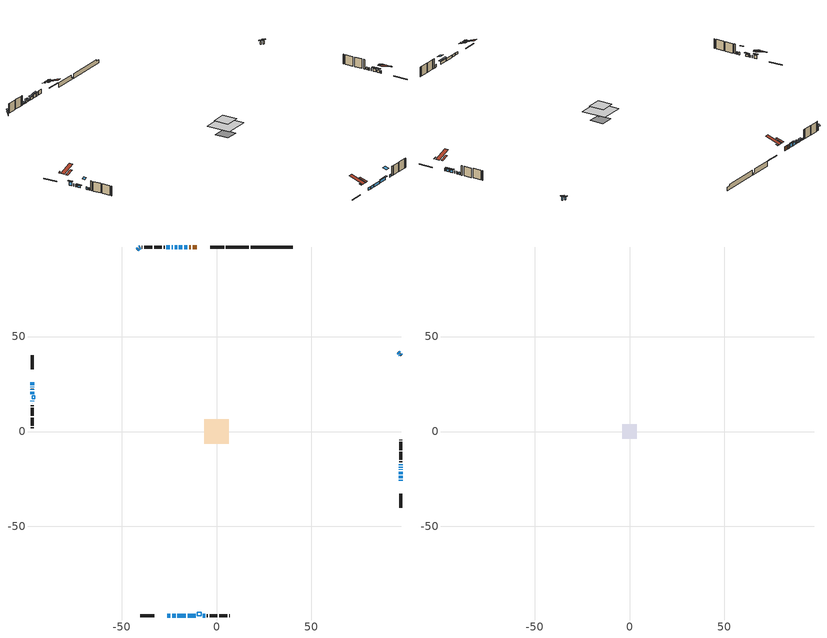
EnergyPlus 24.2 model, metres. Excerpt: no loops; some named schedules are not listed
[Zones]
conditioned space
 floor outside (Floor1 construction): -0.99,-0.99 -0.99,0.99 0.99,0.99 0.99,-0.99 z0.76
 floor outside (Floor2 construction): -1.12,-1.12 -1.12,1.12 1.12,1.12 1.12,-1.12 z0.76
 floor adiabatic (AdiabaticFloorConstruction): -6.33,-6.33 -6.33,6.33 6.33,6.33 6.33,-6.33 z3.2
 floor foundation (Slab1 construction): -3.51,-3.51 -3.51,3.51 3.51,3.51 3.51,-3.51 z-1.68
 floor foundation (Slab1 construction 1): -2.59,-2.59 -2.59,2.59 2.59,2.59 2.59,-2.59 z-1.68
 wall outside (RimJoist1 construction): 3.96,97.21 -3.39,97.21 / -40.26,-97.21 -32.91,-97.21 / -97.21,40.26 -97.21,32.91 / 97.21,-40.26 97.21,-32.91 z0.76:1.06
 wall outside (AdiabaticWallConstruction 1): -10.47,97.21 -12.64,97.21 / -13.56,97.21 -14.39,97.21 z0.76:2.79
 wall outside (AdiabaticWallConstruction): -25.84,-97.21 -24.37,-97.21 / 97.21,-25.84 97.21,-25.52 / -23.44,-97.21 -21.49,-97.21 / -20.56,-97.21 -16.2,-97.21 / -97.21,23.54 -97.21,23.32 / -97.21,22.39 -97.21,21.99 / -7.14,-97.21 -6.03,-97.21 / -97.21,16.26 -97.21,15.89 / -97.21,14.97 -97.21,14.79 / 97.21,-20.17 97.21,-19.95 / 97.21,-19.03 97.21,-18.63 / 97.21,-17.7 97.21,-17.21 z0.76:1.98; -15.32,97.21 -17.07,97.21 / 97.21,40.26 96.83,40.64 / -40.26,97.21 -40.64,96.83 / -97.21,25.84 -97.21,24.46 z0.76:2.51; 97.21,-24.59 97.21,-23.42 / -18,97.21 -19.78,97.21 / 96.17,41.3 95.79,41.68 / -41.3,96.17 -41.68,95.79 z0.76:2.06; -20.71,97.21 -22,97.21 z0.76:1.14; -15.27,-97.21 -11.01,-97.21 z0.76:2.08; -97.21,21.06 -97.21,19.64 z0.76:1.75; -22.93,97.21 -23.7,97.21 z0.76:1.83; -24.62,97.21 -26.38,97.21 z0.76:1.04; 97.21,-22.5 97.21,-21.1 z0.76:2.16
 wall outside (Wall1 construction): -27.3,97.21 -27.81,97.21 / -5.1,-97.21 -4.59,-97.21 / -97.21,13.86 -97.21,13.36 / 97.21,-16.28 97.21,-15.78 z0.76:5.64
 wall outside (Wall2 construction): -28.74,97.21 -32.9,97.21 / -3.66,-97.21 0.5,-97.21 / -97.21,12.43 -97.21,8.26 / 97.21,-14.85 97.21,-10.69 z0.76:5.64
 wall outside (Wall3 construction): -33.83,97.21 -38.12,97.21 / 1.43,-97.21 5.72,-97.21 / -97.21,7.34 -97.21,3.05 / 97.21,-9.76 97.21,-5.47 z0.76:5.64
 wall outside (Wall4 construction): -39.05,97.21 -39.33,97.21 / 6.64,-97.21 6.93,-97.21 / -97.21,2.12 -97.21,1.83 / 97.21,-4.54 97.21,-4.25 z0.76:5.64
 wall foundation (FoundationWall1 construction): 18.01,97.21,-1.68 18.01,97.21,0.76 38.04,97.21,0.76 38.04,97.21,0.01 40.26,97.21,0.01 40.26,97.21,-1.68
 wall foundation (FoundationWall3 construction): 4.89,97.21,-1.68 4.89,97.21,0.76 15.86,97.21,0.76 15.86,97.21,-0.89 17.08,97.21,-0.89 17.08,97.21,-1.68
 window (WindowConstruction 20): -25.84,-97.21 -24.37,-97.21 z0.76:1.98
 window (WindowConstruction 4): 97.21,-25.84 97.21,-25.52 z0.76:1.98
 window (WindowConstruction 5): -15.32,97.21 -17.07,97.21 z0.76:2.51
 window (WindowConstruction 6): 97.21,40.26 96.83,40.64 z0.76:2.51
 window (WindowConstruction 7): -40.26,97.21 -40.64,96.83 z0.76:2.51
 window (WindowConstruction 8): -23.44,-97.21 -21.49,-97.21 z0.76:1.98
 window (WindowConstruction 9): -20.56,-97.21 -16.2,-97.21 z0.76:1.98
 window (WindowConstruction 10): -97.21,25.84 -97.21,24.46 z0.76:2.51
 window (WindowConstruction 11): -97.21,23.53 -97.21,23.32 z0.76:1.98
 window (WindowConstruction 12): -97.21,22.39 -97.21,21.99 z0.76:1.98
 window (WindowConstruction 13): 97.21,-24.59 97.21,-23.42 z0.76:2.06
 window (WindowConstruction 14): -18,97.21 -19.78,97.21 z0.76:2.06
 window (WindowConstruction 15): -20.71,97.21 -22,97.21 z0.76:1.14
 window (WindowConstruction 16): 96.17,41.3 95.79,41.68 z0.76:2.06
 window (WindowConstruction 17): -41.3,96.17 -41.68,95.79 z0.76:2.06
 window (WindowConstruction 18): -15.27,-97.21 -11.01,-97.21 z0.76:2.08
 window (WindowConstruction 19): -97.21,21.06 -97.21,19.64 z0.76:1.75
 window (WindowConstruction 21): -22.93,97.21 -23.69,97.21 z0.76:1.83
 window (WindowConstruction 23): -7.14,-97.21 -6.03,-97.21 z0.76:1.98
 window (WindowConstruction 24): -97.21,16.26 -97.21,15.89 z0.76:1.98
 window (WindowConstruction 25): -97.21,14.96 -97.21,14.79 z0.76:1.98
 window (WindowConstruction 22): -24.62,97.21 -26.38,97.21 z0.76:1.04
 window (WindowConstruction): 97.21,-22.5 97.21,-21.1 z0.76:2.16
 window (WindowConstruction 1): 97.21,-20.17 97.21,-19.96 z0.76:1.98
 window (WindowConstruction 2): 97.21,-19.03 97.21,-18.63 z0.76:1.98
 window (WindowConstruction 3): 97.21,-17.7 97.21,-17.21 z0.76:1.98
 door (Door): -10.47,97.21 -12.64,97.21 z0.76:2.79
 door (Door 1): -13.57,97.21 -14.39,97.21 z0.76:2.79
 ceiling adiabatic (AdiabaticFloorConstruction): 6.33,-6.33 6.33,6.33 -6.33,6.33 -6.33,-6.33 z3.2
 roof outside (Roof1 construction): -4.63,97.21,5.64 -4.63,96.03,6.03 -4.32,96.03,6.03 -4.32,97.21,5.64; -31.67,-97.21,5.64 -31.67,-96.03,6.03 -31.98,-96.03,6.03 -31.98,-97.21,5.64; -97.21,31.67,5.64 -96.03,31.67,6.03 -96.03,31.98,6.03 -97.21,31.98,5.64; 97.21,-31.67,5.64 96.03,-31.67,6.03 96.03,-31.98,6.03 97.21,-31.98,5.64
 roof outside (Roof3 construction): -9.54,97.21,5.64 -9.54,93.28,6.94 -8.5,93.28,6.94 -8.5,97.21,5.64; -26.76,-97.21,5.64 -26.76,-93.28,6.94 -27.8,-93.28,6.94 -27.8,-97.21,5.64; -97.21,26.76,5.64 -93.28,26.76,6.94 -93.28,27.8,6.94 -97.21,27.8,5.64; 97.21,-26.76,5.64 93.28,-26.76,6.94 93.28,-27.8,6.94 97.21,-27.8,5.64
 roof outside (AdiabaticRoofConstruction): -8.07,-97.21,5.64 -8.07,-95.3,6.27 -10.08,-95.3,6.27 -10.08,-97.21,5.64; -97.21,17.19,5.64 -95.76,17.19,6.12 -95.76,18.71,6.12 -97.21,18.71,5.64
 skylight (SkylightConstruction): -8.07,-97.21,5.64 -8.07,-95.3,6.27 -10.08,-95.3,6.27 -10.08,-97.21,5.64
 skylight (SkylightConstruction 1): -97.21,17.19,5.64 -95.76,17.19,6.12 -95.76,18.71,6.12 -97.21,18.71,5.64
attic - vented
 floor to conditioned space (Floor3 construction Reversed): -3.92,-3.92 -3.92,3.92 3.92,3.92 3.92,-3.92 z5.64
 roof outside (Roof2 construction): -7.57,97.21,5.64 -7.57,89.56,8.19 -5.56,89.56,8.19 -5.56,97.21,5.64; -28.73,-97.21,5.64 -28.73,-89.56,8.19 -30.74,-89.56,8.19 -30.74,-97.21,5.64; -97.21,28.73,5.64 -89.56,28.73,8.19 -89.56,30.74,8.19 -97.21,30.74,5.64; 97.21,-28.73,5.64 89.56,-28.73,8.19 89.56,-30.74,8.19 97.21,-30.74,5.64
shading: -17.68,97.21 -14.71,97.21 -14.71,97.81 -17.68,97.81 z3.12; 96.4,41.07 97.64,39.83 98.07,40.26 96.83,41.5 z3.12; -41.07,96.4 -39.83,97.64 -40.26,98.07 -41.5,96.83 z3.12; -97.21,23.85 -97.21,26.45 -97.81,26.45 -97.81,23.85 z3.12; 97.21,-22.82 97.21,-25.2 97.81,-25.2 97.81,-22.82 z2.66; -20.39,97.21 -17.39,97.21 -17.39,97.81 -20.39,97.81 z2.66; -22.61,97.21 -20.1,97.21 -20.1,97.81 -22.61,97.81 z1.75; 95.36,42.11 96.6,40.87 97.03,41.3 95.79,42.54 z2.66; -42.11,95.36 -40.87,96.6 -41.3,97.03 -42.54,95.79 z2.66; -10.4,-97.21 -15.88,-97.21 -15.88,-97.81 -10.4,-97.81 z2.69; -97.21,19.03 -97.21,21.67 -97.81,21.67 -97.81,19.03 z2.36; -24.3,97.21 -22.32,97.21 -22.32,97.81 -24.3,97.81 z2.44; -26.99,97.21 -24.01,97.21 -24.01,97.81 -26.99,97.81 z1.65; 97.21,-20.49 97.21,-23.11 97.81,-23.11 97.81,-20.49 z2.77
[Building]
Building 1: Terrain=Suburbs
[Site:Location]
Vancouver Intl AP_BC: Latitude {deg}=49.19; Longitude {deg}=-123.18; Time Zone {hr}=-8; Elevation {m}=4; Keep Site Location Information=Yes
[Site:GroundTemperature:Shallow]
8.06451, 6.96315, 6.87495, 7.3976, 9.49575, 11.5841, 13.3946, 14.5416, 14.639, 13.7062, 11.9418, 9.91751
[Site:WaterMainsTemperature]
Calculation Method=Schedule; Temperature Schedule=mains temperature schedule
[Material] Roughness=Rough; Thermal Absorptance=0.9
Name | Thickness {m} | Conductivity {W/m-K} | Density {kg/m3} | Specific Heat {J/kg-K} | Solar Absorptance | Visible Absorptance
asphalt or fiberglass shingles | 0.00635 | 0.162714 | 1121.4 | 1465.45 | 0.4 | 0.4
asphalt or fiberglass shingles 1 | 0.00635 | 0.162714 | 1121.4 | 1465.45 | 0.7 | 0.7
ceiling loosefill ins | 0.254 | 0.0480833 | 16.02 | 1046.75 | 0.7 | 0.7
ceiling stud and cavity | 0.1397 | 0.162243 | 65.682 | 1177.47 | 0.7 | 0.7
concrete 4.0 in. | 0.1016 | 1.803125 | 2242.8 | 837.4 | 0.7 | 0.7
concrete 8.0 in. | 0.2032 | 1.803125 | 2242.8 | 837.4 | 0.7 | 0.7
door material | 0.04445 | 0.20624 | 512.64 | 1214.23 | 0.7 | 0.7
door material 1 | 0.04445 | 0.053851 | 512.64 | 1214.23 | 0.7 | 0.7
exterior vertical ins | 0.0460229 | 0.029427 | 32.04 | 1214.23 | 0.7 | 0.7
floor covering | 0.0127 | 0.0433444 | 54.468 | 1339.84 | 0.6 | 0.6
floor rigid ins; roof rigid ins | 0.051816 | 0.029427 | 32.04 | 1214.23 | 0.7 | 0.7
floor rigid ins 1; roof rigid ins 1; wall rigid ins | 0.512978 | 0.029427 | 32.04 | 1214.23 | 0.7 | 0.7
floor stud and cavity | 0.1397 | 0.511206 | 92.3553 | 1139.71 | 0.7 | 0.7
floor stud and cavity 1 | 0.1397 | 0.0967298 | 92.3553 | 1139.71 | 0.7 | 0.7
floor stud and cavity 2 | 0.1397 | 1.75129 | 37.0049 | 1207.88 | 0.7 | 0.7
furniture material conditioned space 1 | 0.1524 | 0.115458 | 640.8 | 1214.23 | 0.6 | 0.6
gypsum board | 0.0127 | 0.160291 | 801 | 837.4 | 0.6 | 0.6
gypsum board 1 | 0.00254 | 0.160291 | 801 | 837.4 | 0.6 | 0.6
gypsum board 2 | 0.0127 | 0.160291 | 801 | 837.4 | 0.7 | 0.7
osb sheathing 0.5 in. | 0.0127 | 0.115458 | 512.64 | 1214.23 | 0.7 | 0.7
osb sheathing 0.75 in. | 0.01905 | 0.115458 | 512.64 | 1214.23 | 0.7 | 0.7
osb sheathing 2.0 in. | 0.0508 | 0.115458 | 512.64 | 1214.23 | 0.7 | 0.7
rim joist stud and cavity | 0.0508 | 0.0310022 | 125.044 | 1163.47 | 0.6 | 0.6
roof stud and cavity | 0.2032 | 0.19337 | 78.34581 | 1123.46 | 0.7 | 0.7
roof stud and cavity 1 | 0.2032 | 0.174641 | 78.34581 | 1123.46 | 0.7 | 0.7
roof stud and cavity 2 | 0.18415 | 1.78685 | 37.0049 | 1207.88 | 0.6 | 0.6
wall stud and cavity | 0.1397 | 0.0740096 | 139.0536 | 1170.24 | 0.7 | 0.7
wall stud and cavity 1 | 0.1397 | 0.105084 | 139.0536 | 1170.24 | 0.7 | 0.7
wall stud and cavity 2 | 0.1397 | 0.105926 | 139.0536 | 1170.24 | 0.7 | 0.7
wall stud and cavity 3 | 0.0889 | 0.49837 | 6.31874 | 1174.65 | 0.7 | 0.7
wall stud and cavity 4 | 0.0889 | 0.380278 | 52.3479 | 1209.89 | 0.7 | 0.7
wall stud and cavity 5 | 0.0889 | 0.391764 | 83.0341 | 1211.67 | 0.7 | 0.7
wood siding | 0.0254 | 0.102417 | 544.68 | 1172.36 | 0.4 | 0.4
wood siding 1 | 0.00254 | 0.102417 | 544.68 | 1172.36 | 0.4 | 0.4
wood siding 2; wood siding 3; wood siding 4 | 0.0254 | 0.102417 | 544.68 | 1172.36 | 0.7 | 0.7
[WindowMaterial:SimpleGlazingSystem]
Name | U-Factor {W/m2-K} | Solar Heat Gain Coefficient
SkylightMaterial | 2.88639 | 0.7174
SkylightMaterial 1 | 3.18545 | 0.6937
WindowMaterial | 2.841839 | 0.68
WindowMaterial 1 | 3.125739 | 0.47
WindowMaterial 10 | 2.904297 | 0.47
WindowMaterial 11 | 2.87647 | 0.57
WindowMaterial 12 | 2.84014 | 0.68
WindowMaterial 13 | 2.875907 | 0.57
WindowMaterial 14 | 2.86285 | 0.61
WindowMaterial 15 | 2.86058 | 0.62
WindowMaterial 16 | 2.85717 | 0.62
WindowMaterial 17 | 3.13539 | 0.62
WindowMaterial 18 | 5.078971 | 0.63
WindowMaterial 19 | 4.82119 | 0.59
WindowMaterial 2 | 3.13482 | 0.48
WindowMaterial 20 | 2.850356 | 0.65
WindowMaterial 21 | 3.05079 | 0.43
WindowMaterial 22 | 3.07009 | 0.28
WindowMaterial 3 | 3.04 | 0.47
WindowMaterial 4 | 3.01445 | 0.47
WindowMaterial 5 | 2.836161 | 0.69
WindowMaterial 6 | 2.861712 | 0.62
WindowMaterial 7 | 2.94631 | 0.61
WindowMaterial 8 | 2.8725 | 0.71
WindowMaterial 9 | 2.86682 | 0.56
[Construction]
AdiabaticFloorConstruction: floor stud and cavity 2, floor rigid ins 1, osb sheathing 0.75 in., floor covering
AdiabaticRoofConstruction: asphalt or fiberglass shingles 1, roof rigid ins 1, osb sheathing 0.75 in., roof stud and cavity 2
AdiabaticWallConstruction: wood siding 3, wall rigid ins, wall stud and cavity 4, gypsum board
AdiabaticWallConstruction 1: wood siding 4, wall rigid ins, wall stud and cavity 4, gypsum board
Door: door material
Door 1: door material 1
Floor1 construction: floor stud and cavity, floor rigid ins, osb sheathing 0.75 in., floor covering
Floor2 construction: floor stud and cavity 1, floor rigid ins, osb sheathing 0.75 in., floor covering
Floor3 construction Reversed: gypsum board, ceiling stud and cavity, ceiling loosefill ins
FoundationWall1 construction: concrete 8.0 in.
FoundationWall3 construction: concrete 8.0 in., gypsum board 2
furniture construction conditioned space 1: furniture material conditioned space 1
PartitionWallConstruction: gypsum board, wall stud and cavity 5, gypsum board
RimJoist1 construction: wood siding 2, osb sheathing 2.0 in., rim joist stud and cavity
Roof1 construction: asphalt or fiberglass shingles, roof rigid ins, osb sheathing 0.75 in., roof stud and cavity, gypsum board
Roof2 construction: asphalt or fiberglass shingles
Roof3 construction: asphalt or fiberglass shingles, roof rigid ins, osb sheathing 0.75 in., roof stud and cavity 1, gypsum board
SkylightConstruction: SkylightMaterial
SkylightConstruction 1: SkylightMaterial 1
Slab1 construction; Slab1 construction 1: concrete 4.0 in.
Wall1 construction: wood siding, osb sheathing 0.5 in., wall stud and cavity, gypsum board
Wall2 construction: wood siding, osb sheathing 0.5 in., wall stud and cavity 1, gypsum board
Wall3 construction: wood siding, osb sheathing 0.5 in., wall stud and cavity 2, gypsum board
Wall4 construction: wood siding 1, wall stud and cavity 3, gypsum board 1
WindowConstruction: WindowMaterial
WindowConstruction 1: WindowMaterial 1
WindowConstruction 10: WindowMaterial 9
WindowConstruction 11: WindowMaterial 10
WindowConstruction 12; WindowConstruction 2: WindowMaterial 2
WindowConstruction 13: WindowMaterial 11
WindowConstruction 14: WindowMaterial 12
WindowConstruction 15: WindowMaterial 13
WindowConstruction 16; WindowConstruction 17: WindowMaterial 14
WindowConstruction 18: WindowMaterial 15
WindowConstruction 19: WindowMaterial 16
WindowConstruction 20: WindowMaterial 17
WindowConstruction 21: WindowMaterial 18
WindowConstruction 22: WindowMaterial 19
WindowConstruction 23: WindowMaterial 20
WindowConstruction 24: WindowMaterial 21
WindowConstruction 25: WindowMaterial 22
WindowConstruction 3: WindowMaterial 3
WindowConstruction 4: WindowMaterial 4
WindowConstruction 5: WindowMaterial 5
WindowConstruction 6; WindowConstruction 7: WindowMaterial 6
WindowConstruction 8: WindowMaterial 7
WindowConstruction 9: WindowMaterial 8
[Zone] Multiplier=1; Part of Total Floor Area=Yes
Name | Volume {m3}
attic - vented | 26.871
conditioned space | 648.6
[Space]
Name | Zone | Volume {m3}
attic - vented 1 | attic - vented | 26.871
conditioned space 1 | conditioned space | 648.6
[ZoneInfiltration:EffectiveLeakageArea]
infil attic - vented 1: Zone or Space=attic - vented 1; Schedule=Always On Discrete; Effective Air Leakage Area {cm2}=2544.64; Stack Coefficient=0.000177217; Wind Coefficient=8.99441e-06
[ZoneMixing]
whole house fan mix: Zone or Space=attic - vented; Schedule=Always On Continuous; Design Flow Rate Calculation Method=Flow/Zone; Design Flow Rate {m3/s}=0; Source Zone or Space=conditioned space
[SurfaceProperty:ExposedFoundationPerimeter] Exposed Perimeter Calculation Method=TotalExposedPerimeter
Name | Total Exposed Perimeter {m}
Slab1 | 22.251
Slab1 1 | 12.192
[InternalMass] Zone or ZoneList=conditioned space; Space or SpaceList=conditioned space 1
Name | Construction | Surface Area {m2}
furniture mass conditioned space 1 | furniture construction conditioned space 1 | 98.1638
partition wall mass | PartitionWallConstruction | 245.41
[Lights]
interior lighting: Zone or ZoneList or Space or SpaceList=conditioned space 1; Schedule=interior lighting schedule; Design Level Calculation Method=LightingLevel; Lighting Level {W}=343.2; Return Air Fraction=0; Fraction Radiant=0.6; Fraction Visible=0.2; Fraction Replaceable=1
[People]
occupants: Zone or ZoneList or Space or SpaceList=conditioned space 1; Number of People Schedule=occupants schedule; Number of People Calculation Method=People; Number of People=3; Fraction Radiant=0.314171; Sensible Heat Fraction=0.56303; Activity Level Schedule=occupants activity schedule; Carbon Dioxide Generation Rate {m3/s-W}=0; Enable ASHRAE 55 Comfort Warnings=No; Mean Radiant Temperature Calculation Type=EnclosureAveraged
[ElectricEquipment] Zone or ZoneList or Space or SpaceList=conditioned space 1; Design Level Calculation Method=EquipmentLevel
Name | Schedule | Design Level {W} | Fraction Latent | Fraction Radiant | Fraction Lost
clothes dryer | clothes dryer schedule | 140.772 | 0.015 | 0.081 | 0.85
clothes washer | clothes washer schedule | 32.1985 | 0.03 | 0.162 | 0.7
cooking range | cooking range schedule | 215.147 | 0.08 | 0.432 | 0.2
dishwasher | dishwasher schedule | 66.8632 | 0.3 | 0.18 | 0.4
fridge | fridge schedule | 72.9452 | 0 | 0.6 | 0
mech vent bath fan 0 | mech vent bath fan 0 schedule | 25.1 | 0 | 0 | 1
mech vent bath fan 1 | mech vent bath fan 1 schedule | 25.1 | 0 | 0 | 1
mech vent house fan | mech vent house fan schedule | 0 | 0 | 0 | 1
mech vent house fan cfis | mech vent house fan cfis schedule | 0 | 0 | 0 | 0
mech vent range fan 0 | mech vent range fan 0 schedule | 57 | 0 | 0 | 1
misc plug loads | misc plug loads schedule | 494.7 | 0.045 | 0.513 | 0.1
whole house fan | Always On Discrete | 0 | 0 | 0 | 1
[OtherEquipment] Zone or ZoneList or Space or SpaceList=conditioned space 1; Design Level Calculation Method=EquipmentLevel
Name | Fuel Type | Schedule | Design Level {W} | Fraction Latent | Fraction Radiant | Fraction Lost
clothes dryer 1 | Electricity | clothes dryer schedule | 0 | 0.015 | 0.081 | 0.85
cooking range 1 | Electricity | cooking range schedule | 0 | 0.08 | 0.432 | 0.2
general water use latent | None | general water use schedule | 62.594 | 1 | 0 | 0
general water use sensible | None | general water use schedule | -61.6891 | 0 | 0.6 | 0
mech vent house fan latent load | None | Always On Discrete | 0 | 1 | 0 | 0
mech vent house fan sensible load | None | Always On Discrete | 0 | 0 | 0 | 0
water heater energy adjustment1 | NaturalGas | Always On Discrete | 0.01 | 0 | 0 | 1
[ZoneInfiltration:DesignFlowRate] Zone or ZoneList or Space or SpaceList=conditioned space 1; Schedule=Always On Discrete; Design Flow Rate Calculation Method=Flow/Zone; Design Flow Rate {m3/s}=0
infil flow; natural vent flow; whole house fan flow
[Foundation:Kiva] Initial Indoor Air Temperature {C}=18; Wall Height Above Grade {m}=0.759988; Wall Depth Below Slab {m}=0.2032
Name | Custom Block Material Name 1 | Custom Block Depth 1 {m} | Custom Block X Position 1 {m} | Custom Block Z Position 1 {m}
Foundation Kiva 1
Foundation Kiva 2 | exterior vertical ins | 2.43998 | 0.2159 | 0
[Foundation:Kiva:Settings]
Soil Conductivity {W/m-K}=0.849921; Soil Density {kg/m3}=1842.3; Soil Specific Heat {J/kg-K}=418.7; Ground Solar Absorptivity=0.9; Ground Thermal Absorptivity=0.9; Ground Surface Roughness {m}=0.03; Far-Field Width {m}=40; Deep-Ground Boundary Condition=ZeroFlux; Deep-Ground Depth {m}=40; Minimum Cell Dimension {m}=0.2; Maximum Cell Growth Coefficient=3; Simulation Timestep=Timestep
[Exterior:Lights]
exterior lighting: Schedule=exterior lighting schedule; Design Level {W}=75.6
[Schedule:Constant]
Name | Hourly Value
Always On Continuous; mech vent house fan schedule; mech vent house fan cfis schedule; Always On Discrete | 1
occupants activity schedule | 117.228
fridge schedule | 0
[Schedule:Week:Daily]
interior lighting schedule Week Rule - Jan1-Jan27: interior lighting schedule day, interior lighting schedule day, interior lighting schedule day, interior lighting schedule day, interior lighting schedule day, interior lighting schedule day, interior lighting schedule day, interior lighting schedule default day, interior lighting schedule default day, interior lighting schedule default day, interior lighting schedule default day, interior lighting schedule default day
interior lighting schedule Week Rule - Jan28-Feb3: interior lighting schedule day, interior lighting schedule day, interior lighting schedule day, interior lighting schedule day, interior lighting schedule day 1, interior lighting schedule day 1, interior lighting schedule day 1, interior lighting schedule default day, interior lighting schedule default day, interior lighting schedule default day, interior lighting schedule default day, interior lighting schedule default day
interior lighting schedule Week Rule - Feb4-Feb24: interior lighting schedule day 1, interior lighting schedule day 1, interior lighting schedule day 1, interior lighting schedule day 1, interior lighting schedule day 1, interior lighting schedule day 1, interior lighting schedule day 1, interior lighting schedule default day, interior lighting schedule default day, interior lighting schedule default day, interior lighting schedule default day, interior lighting schedule default day
interior lighting schedule Week Rule - Feb25-Mar3: interior lighting schedule day 1, interior lighting schedule day 1, interior lighting schedule day 1, interior lighting schedule day 1, interior lighting schedule day 2, interior lighting schedule day 2, interior lighting schedule day 2, interior lighting schedule default day, interior lighting schedule default day, interior lighting schedule default day, interior lighting schedule default day, interior lighting schedule default day
interior lighting schedule Week Rule - Mar4-Mar31: interior lighting schedule day 2, interior lighting schedule day 2, interior lighting schedule day 2, interior lighting schedule day 2, interior lighting schedule day 2, interior lighting schedule day 2, interior lighting schedule day 2, interior lighting schedule default day, interior lighting schedule default day, interior lighting schedule default day, interior lighting schedule default day, interior lighting schedule default day
interior lighting schedule Week Rule - Apr1-Apr28: interior lighting schedule day 3, interior lighting schedule day 3, interior lighting schedule day 3, interior lighting schedule day 3, interior lighting schedule day 3, interior lighting schedule day 3, interior lighting schedule day 3, interior lighting schedule default day, interior lighting schedule default day, interior lighting schedule default day, interior lighting schedule default day, interior lighting schedule default day
interior lighting schedule Week Rule - Apr29-May5: interior lighting schedule day 3, interior lighting schedule day 3, interior lighting schedule day 4, interior lighting schedule day 4, interior lighting schedule day 4, interior lighting schedule day 4, interior lighting schedule day 4, interior lighting schedule default day, interior lighting schedule default day, interior lighting schedule default day, interior lighting schedule default day, interior lighting schedule default day
interior lighting schedule Week Rule - May6-May26: interior lighting schedule day 4, interior lighting schedule day 4, interior lighting schedule day 4, interior lighting schedule day 4, interior lighting schedule day 4, interior lighting schedule day 4, interior lighting schedule day 4, interior lighting schedule default day, interior lighting schedule default day, interior lighting schedule default day, interior lighting schedule default day, interior lighting schedule default day
interior lighting schedule Week Rule - May27-Jun2: interior lighting schedule day 4, interior lighting schedule day 4, interior lighting schedule day 4, interior lighting schedule day 4, interior lighting schedule day 4, interior lighting schedule day 5, interior lighting schedule day 5, interior lighting schedule default day, interior lighting schedule default day, interior lighting schedule default day, interior lighting schedule default day, interior lighting schedule default day
interior lighting schedule Week Rule - Jun3-Jun30: interior lighting schedule day 5, interior lighting schedule day 5, interior lighting schedule day 5, interior lighting schedule day 5, interior lighting schedule day 5, interior lighting schedule day 5, interior lighting schedule day 5, interior lighting schedule default day, interior lighting schedule default day, interior lighting schedule default day, interior lighting schedule default day, interior lighting schedule default day
interior lighting schedule Week Rule - Jul1-Jul28: interior lighting schedule day 6, interior lighting schedule day 6, interior lighting schedule day 6, interior lighting schedule day 6, interior lighting schedule day 6, interior lighting schedule day 6, interior lighting schedule day 6, interior lighting schedule default day, interior lighting schedule default day, interior lighting schedule default day, interior lighting schedule default day, interior lighting schedule default day
interior lighting schedule Week Rule - Jul29-Aug4: interior lighting schedule day 6, interior lighting schedule day 6, interior lighting schedule day 6, interior lighting schedule day 7, interior lighting schedule day 7, interior lighting schedule day 7, interior lighting schedule day 7, interior lighting schedule default day, interior lighting schedule default day, interior lighting schedule default day, interior lighting schedule default day, interior lighting schedule default day
interior lighting schedule Week Rule - Aug5-Aug25: interior lighting schedule day 7, interior lighting schedule day 7, interior lighting schedule day 7, interior lighting schedule day 7, interior lighting schedule day 7, interior lighting schedule day 7, interior lighting schedule day 7, interior lighting schedule default day, interior lighting schedule default day, interior lighting schedule default day, interior lighting schedule default day, interior lighting schedule default day
interior lighting schedule Week Rule - Aug26-Sep1: interior lighting schedule day 7, interior lighting schedule day 7, interior lighting schedule day 7, interior lighting schedule day 7, interior lighting schedule day 7, interior lighting schedule day 7, interior lighting schedule day 8, interior lighting schedule default day, interior lighting schedule default day, interior lighting schedule default day, interior lighting schedule default day, interior lighting schedule default day
interior lighting schedule Week Rule - Sep2-Sep29: interior lighting schedule day 8, interior lighting schedule day 8, interior lighting schedule day 8, interior lighting schedule day 8, interior lighting schedule day 8, interior lighting schedule day 8, interior lighting schedule day 8, interior lighting schedule default day, interior lighting schedule default day, interior lighting schedule default day, interior lighting schedule default day, interior lighting schedule default day
interior lighting schedule Week Rule - Sep30-Oct6: interior lighting schedule day 8, interior lighting schedule day 9, interior lighting schedule day 9, interior lighting schedule day 9, interior lighting schedule day 9, interior lighting schedule day 9, interior lighting schedule day 9, interior lighting schedule default day, interior lighting schedule default day, interior lighting schedule default day, interior lighting schedule default day, interior lighting schedule default day
interior lighting schedule Week Rule - Oct7-Oct27: interior lighting schedule day 9, interior lighting schedule day 9, interior lighting schedule day 9, interior lighting schedule day 9, interior lighting schedule day 9, interior lighting schedule day 9, interior lighting schedule day 9, interior lighting schedule default day, interior lighting schedule default day, interior lighting schedule default day, interior lighting schedule default day, interior lighting schedule default day
interior lighting schedule Week Rule - Oct28-Nov3: interior lighting schedule day 9, interior lighting schedule day 9, interior lighting schedule day 9, interior lighting schedule day 9, interior lighting schedule day 10, interior lighting schedule day 10, interior lighting schedule day 10, interior lighting schedule default day, interior lighting schedule default day, interior lighting schedule default day, interior lighting schedule default day, interior lighting schedule default day
interior lighting schedule Week Rule - Nov4-Nov24: interior lighting schedule day 10, interior lighting schedule day 10, interior lighting schedule day 10, interior lighting schedule day 10, interior lighting schedule day 10, interior lighting schedule day 10, interior lighting schedule day 10, interior lighting schedule default day, interior lighting schedule default day, interior lighting schedule default day, interior lighting schedule default day, interior lighting schedule default day
interior lighting schedule Week Rule - Nov25-Dec1: interior lighting schedule day 10, interior lighting schedule day 10, interior lighting schedule day 10, interior lighting schedule day 10, interior lighting schedule day 10, interior lighting schedule day 10, interior lighting schedule day 11, interior lighting schedule default day, interior lighting schedule default day, interior lighting schedule default day, interior lighting schedule default day, interior lighting schedule default day
interior lighting schedule Week Rule - Dec2-Dec31: interior lighting schedule day 11, interior lighting schedule day 11, interior lighting schedule day 11, interior lighting schedule day 11, interior lighting schedule day 11, interior lighting schedule day 11, interior lighting schedule day 11, interior lighting schedule default day, interior lighting schedule default day, interior lighting schedule default day, interior lighting schedule default day, interior lighting schedule default day
occupants schedule Week Rule - Jan1-Dec31: occupants schedule day, occupants schedule day, occupants schedule day, occupants schedule day, occupants schedule day, occupants schedule day, occupants schedule day, occupants schedule default day, occupants schedule default day, occupants schedule default day, occupants schedule default day, occupants schedule default day
clothes dryer schedule Week Rule - Jan1-Dec31: clothes dryer schedule day, clothes dryer schedule day, clothes dryer schedule day, clothes dryer schedule day, clothes dryer schedule day, clothes dryer schedule day, clothes dryer schedule day, clothes dryer schedule default day, clothes dryer schedule default day, clothes dryer schedule default day, clothes dryer schedule default day, clothes dryer schedule default day
clothes washer schedule Week Rule - Jan1-Dec31: clothes washer schedule day, clothes washer schedule day, clothes washer schedule day, clothes washer schedule day, clothes washer schedule day, clothes washer schedule day, clothes washer schedule day, clothes washer schedule default day, clothes washer schedule default day, clothes washer schedule default day, clothes washer schedule default day, clothes washer schedule default day
cooking range schedule Week Rule - Jan1-Dec31: cooking range schedule day, cooking range schedule day, cooking range schedule day, cooking range schedule day, cooking range schedule day, cooking range schedule day, cooking range schedule day, cooking range schedule default day, cooking range schedule default day, cooking range schedule default day, cooking range schedule default day, cooking range schedule default day
dishwasher schedule Week Rule - Jan1-Dec31: dishwasher schedule day, dishwasher schedule day, dishwasher schedule day, dishwasher schedule day, dishwasher schedule day, dishwasher schedule day, dishwasher schedule day, dishwasher schedule default day, dishwasher schedule default day, dishwasher schedule default day, dishwasher schedule default day, dishwasher schedule default day
mech vent bath fan 0 schedule Week Rule - Jan1-Dec31: mech vent bath fan 0 schedule day, mech vent bath fan 0 schedule day, mech vent bath fan 0 schedule day, mech vent bath fan 0 schedule day, mech vent bath fan 0 schedule day, mech vent bath fan 0 schedule day, mech vent bath fan 0 schedule day, mech vent bath fan 0 schedule default day, mech vent bath fan 0 schedule default day, mech vent bath fan 0 schedule default day, mech vent bath fan 0 schedule default day, mech vent bath fan 0 schedule default day
[Schedule:Year]
interior lighting schedule: interior lighting schedule Week Rule - Jan1-Jan27, 1, 1, 1, 27, interior lighting schedule Week Rule - Jan28-Feb3, 1, 28, 2, 3, interior lighting schedule Week Rule - Feb4-Feb24, 2, 4, 2, 24, interior lighting schedule Week Rule - Feb25-Mar3, 2, 25, 3, 3, interior lighting schedule Week Rule - Mar4-Mar31, 3, 4, 3, 31, interior lighting schedule Week Rule - Apr1-Apr28, 4, 1, 4, 28, interior lighting schedule Week Rule - Apr29-May5, 4, 29, 5, 5, interior lighting schedule Week Rule - May6-May26, 5, 6, 5, 26, interior lighting schedule Week Rule - May27-Jun2, 5, 27, 6, 2, interior lighting schedule Week Rule - Jun3-Jun30, 6, 3, 6, 30, interior lighting schedule Week Rule - Jul1-Jul28, 7, 1, 7, 28, interior lighting schedule Week Rule - Jul29-Aug4, 7, 29, 8, 4, interior lighting schedule Week Rule - Aug5-Aug25, 8, 5, 8, 25, interior lighting schedule Week Rule - Aug26-Sep1, 8, 26, 9, 1, interior lighting schedule Week Rule - Sep2-Sep29, 9, 2, 9, 29, interior lighting schedule Week Rule - Sep30-Oct6, 9, 30, 10, 6, interior lighting schedule Week Rule - Oct7-Oct27, 10, 7, 10, 27, interior lighting schedule Week Rule - Oct28-Nov3, 10, 28, 11, 3, interior lighting schedule Week Rule - Nov4-Nov24, 11, 4, 11, 24, interior lighting schedule Week Rule - Nov25-Dec1, 11, 25, 12, 1, interior lighting schedule Week Rule - Dec2-Dec31, 12, 2, 12, 31
occupants schedule: occupants schedule Week Rule - Jan1-Dec31, 1, 1, 12, 31
clothes dryer schedule: clothes dryer schedule Week Rule - Jan1-Dec31, 1, 1, 12, 31
clothes washer schedule: clothes washer schedule Week Rule - Jan1-Dec31, 1, 1, 12, 31
cooking range schedule: cooking range schedule Week Rule - Jan1-Dec31, 1, 1, 12, 31
dishwasher schedule: dishwasher schedule Week Rule - Jan1-Dec31, 1, 1, 12, 31
mech vent bath fan 0 schedule: mech vent bath fan 0 schedule Week Rule - Jan1-Dec31, 1, 1, 12, 31
mech vent bath fan 1 schedule: mech vent bath fan 1 schedule Week Rule - Jan1-Dec31, 1, 1, 12, 31
mech vent range fan 0 schedule: mech vent range fan 0 schedule Week Rule - Jan1-Dec31, 1, 1, 12, 31
misc plug loads schedule: misc plug loads schedule Week Rule - Jan1-Dec31, 1, 1, 12, 31
general water use schedule: general water use schedule Week Rule - Jan1-Dec31, 1, 1, 12, 31
exterior lighting schedule: exterior lighting schedule Week Rule - Jan1-Jan27, 1, 1, 1, 27, exterior lighting schedule Week Rule - Jan28-Feb3, 1, 28, 2, 3, exterior lighting schedule Week Rule - Feb4-Feb24, 2, 4, 2, 24, exterior lighting schedule Week Rule - Feb25-Mar3, 2, 25, 3, 3, exterior lighting schedule Week Rule - Mar4-Mar31, 3, 4, 3, 31, exterior lighting schedule Week Rule - Apr1-Apr28, 4, 1, 4, 28, exterior lighting schedule Week Rule - Apr29-May5, 4, 29, 5, 5, exterior lighting schedule Week Rule - May6-May26, 5, 6, 5, 26, exterior lighting schedule Week Rule - May27-Jun2, 5, 27, 6, 2, exterior lighting schedule Week Rule - Jun3-Jun30, 6, 3, 6, 30, exterior lighting schedule Week Rule - Jul1-Jul28, 7, 1, 7, 28, exterior lighting schedule Week Rule - Jul29-Aug4, 7, 29, 8, 4, exterior lighting schedule Week Rule - Aug5-Aug25, 8, 5, 8, 25, exterior lighting schedule Week Rule - Aug26-Sep1, 8, 26, 9, 1, exterior lighting schedule Week Rule - Sep2-Sep29, 9, 2, 9, 29, exterior lighting schedule Week Rule - Sep30-Oct6, 9, 30, 10, 6, exterior lighting schedule Week Rule - Oct7-Oct27, 10, 7, 10, 27, exterior lighting schedule Week Rule - Oct28-Nov3, 10, 28, 11, 3, exterior lighting schedule Week Rule - Nov4-Nov24, 11, 4, 11, 24, exterior lighting schedule Week Rule - Nov25-Dec1, 11, 25, 12, 1, exterior lighting schedule Week Rule - Dec2-Dec31, 12, 2, 12, 31
[Schedule:Compact]
mains temperature schedule: Through: 01/01, For: AllDays, Until: 24:00, 11.375, Through: 01/02, For: AllDays, Until: 24:00, 11.3367, Through: 01/03, For: AllDays, Until: 24:00, 11.2994, Through: 01/04, For: AllDays, Until: 24:00, 11.2628, Through: 01/05, For: AllDays, Until: 24:00, 11.2267, Through: 01/06, For: AllDays, Until: 24:00, 11.1917, Through: 01/07, For: AllDays, Until: 24:00, 11.1578, Through: 01/08, For: AllDays, Until: 24:00, 11.1244, Through: 01/09, For: AllDays, Until: 24:00, 11.0917, Through: 01/10, For: AllDays, Until: 24:00, 11.06, Through: 01/11, For: AllDays, Until: 24:00, 11.0289, Through: 01/12, For: AllDays, Until: 24:00, 10.9989, Through: 01/13, For: AllDays, Until: 24:00, 10.97, Through: 01/14, For: AllDays, Until: 24:00, 10.9417, Through: 01/15, For: AllDays, Until: 24:00, 10.9139, Through: 01/16, For: AllDays, Until: 24:00, 10.8878, Through: 01/17, For: AllDays, Until: 24:00, 10.8622, Through: 01/18, For: AllDays, Until: 24:00, 10.8372, Through: 01/19, For: AllDays, Until: 24:00, 10.8133, Through: 01/20, For: AllDays, Until: 24:00, 10.7906, Through: 01/21, For: AllDays, Until: 24:00, 10.7683, Through: 01/22, For: AllDays, Until: 24:00, 10.7478, Through: 01/23, For: AllDays, Until: 24:00, 10.7272, Through: 01/24, For: AllDays, Until: 24:00, 10.7083, Through: 01/25, For: AllDays, Until: 24:00, 10.69, Through: 01/26, For: AllDays, Until: 24:00, 10.6728, Through: 01/27, For: AllDays, Until: 24:00, 10.6567, Through: 01/28, For: AllDays, Until: 24:00, 10.6411, Through: 01/29, For: AllDays, Until: 24:00, 10.6267, Through: 01/30, For: AllDays, Until: 24:00, 10.6133, Through: 01/31, For: AllDays, Until: 24:00, 10.6011, Through: 02/01, For: AllDays, Until: 24:00, 10.59, Through: 02/02, For: AllDays, Until: 24:00, 10.5794, Through: 02/03, For: AllDays, Until: 24:00, 10.57, Through: 02/04, For: AllDays, Until: 24:00, 10.5617, Through: 02/05, For: AllDays, Until: 24:00, 10.5539, Through: 02/06, For: AllDays, Until: 24:00, 10.5478, Through: 02/07, For: AllDays, Until: 24:00, 10.5422, Through: 02/08, For: AllDays, Until: 24:00, 10.5378, Through: 02/09, For: AllDays, Until: 24:00, 10.5339, Through: 02/10, For: AllDays, Until: 24:00, 10.5317, Through: 02/11, For: AllDays, Until: 24:00, 10.53, Through: 02/12, For: AllDays, Until: 24:00, 10.53, Through: 02/13, For: AllDays, Until: 24:00, 10.5306, Through: 02/14, For: AllDays, Until: 24:00, 10.5317, Through: 02/15, For: AllDays, Until: 24:00, 10.5344, Through: 02/16, For: AllDays, Until: 24:00, 10.5378, Through: 02/17, For: AllDays, Until: 24:00, 10.5428, Through: 02/18, For: AllDays, Until: 24:00, 10.5483, Through: 02/19, For: AllDays, Until: 24:00, 10.5544, Through: 02/20, For: AllDays, Until: 24:00, 10.5622, Through: 02/21, For: AllDays, Until: 24:00, 10.5706, Through: 02/22, For: AllDays, Until: 24:00, 10.5806, Through: 02/23, For: AllDays, Until: 24:00, 10.5911, Through: 02/24, For: AllDays, Until: 24:00, 10.6022, Through: 02/25, For: AllDays, Until: 24:00, 10.615, Through: 02/26, For: AllDays, Until: 24:00, 10.6283, Through: 02/27, For: AllDays, Until: 24:00, 10.6428, Through: 02/28, For: AllDays, Until: 24:00, 10.6583, Through: 03/01, For: AllDays, Until: 24:00, 10.6744, Through: 03/02, For: AllDays, Until: 24:00, 10.6917, Through: 03/03, For: AllDays, Until: 24:00, 10.71, Through: 03/04, For: AllDays, Until: 24:00, 10.7294, Through: 03/05, For: AllDays, Until: 24:00, 10.7494, Through: 03/06, For: AllDays, Until: 24:00, 10.7706, Through: 03/07, For: AllDays, Until: 24:00, 10.7928, Through: 03/08, For: AllDays, Until: 24:00, 10.8161, Through: 03/09, For: AllDays, Until: 24:00, 10.84, Through: 03/10, For: AllDays, Until: 24:00, 10.8644, Through: 03/11, For: AllDays, Until: 24:00, 10.8906, Through: 03/12, For: AllDays, Until: 24:00, 10.9167, Through: 03/13, For: AllDays, Until: 24:00, 10.9444, Through: 03/14, For: AllDays, Until: 24:00, 10.9728, Through: 03/15, For: AllDays, Until: 24:00, 11.0022, Through: 03/16, For: AllDays, Until: 24:00, 11.0322, Through: 03/17, For: AllDays, Until: 24:00, 11.0633, Through: 03/18, For: AllDays, Until: 24:00, 11.095, Through: 03/19, For: AllDays, Until: 24:00, 11.1278, Through: 03/20, For: AllDays, Until: 24:00, 11.1611, Through: 03/21, For: AllDays, Until: 24:00, 11.1956, Through: 03/22, For: AllDays, Until: 24:00, 11.2306, Through: 03/23, For: AllDays, Until: 24:00, 11.2667, Through: 03/24, For: AllDays, Until: 24:00, 11.3033, Through: 03/25, For: AllDays, Until: 24:00, 11.3406, Through: 03/26, For: AllDays, Until: 24:00, 11.3789, Through: 03/27, For: AllDays, Until: 24:00, 11.4178, Through: 03/28, For: AllDays, Until: 24:00, 11.4572, Through: 03/29, For: AllDays, Until: 24:00, 11.4978, Through: 03/30, For: AllDays, Until: 24:00, 11.5389, Through: 03/31, For: AllDays, Until: 24:00, 11.5811, Through: 04/01, For: AllDays, Until: 24:00, 11.6233, Through: 04/02, For: AllDays, Until: 24:00, 11.6667, Through: 04/03, For: AllDays, Until: 24:00, 11.7106, Through: 04/04, For: AllDays, Until: 24:00, 11.755, Through: 04/05, For: AllDays, Until: 24:00, 11.8006, Through: 04/06, For: AllDays, Until: 24:00, 11.8461, Through: 04/07, For: AllDays, Until: 24:00, 11.8928, Through: 04/08, For: AllDays, Until: 24:00, 11.9394, Through: 04/09, For: AllDays, Until: 24:00, 11.9872, Through: 04/10, For: AllDays, Until: 24:00, 12.0356, Through: 04/11, For: AllDays, Until: 24:00, 12.0844, Through: 04/12, For: AllDays, Until: 24:00, 12.1333, Through: 04/13, For: AllDays, Until: 24:00, 12.1833, Through: 04/14, For: AllDays, Until: 24:00, 12.2339, Through: 04/15, For: AllDays, Until: 24:00, 12.2844, Through: 04/16, For: AllDays, Until: 24:00, 12.3361, Through: 04/17, For: AllDays, Until: 24:00, 12.3878, Through: 04/18, For: AllDays, Until: 24:00, 12.44, Through: 04/19, For: AllDays, Until: 24:00, 12.4928, Through: 04/20, For: AllDays, Until: 24:00, 12.5456, Through: 04/21, For: AllDays, Until: 24:00, 12.5994, Through: 04/22, For: AllDays, Until: 24:00, 12.6533, Through: 04/23, For: AllDays, Until: 24:00, 12.7072, Through: 04/24, For: AllDays, Until: 24:00, 12.7622, Through: 04/25, For: AllDays, Until: 24:00, 12.8172, Through: 04/26, For: AllDays, Until: 24:00, 12.8722, Through: 04/27, For: AllDays, Until: 24:00, 12.9278, Through: 04/28, For: AllDays, Until: 24:00, 12.9839, Through: 04/29, For: AllDays, Until: 24:00, 13.04, Through: 04/30, For: AllDays, Until: 24:00, 13.0961, Through: 05/01, For: AllDays, Until: 24:00, 13.1533, Through: 05/02, For: AllDays, Until: 24:00, 13.21, Through: 05/03, For: AllDays, Until: 24:00, 13.2672, Through: 05/04, For: AllDays, Until: 24:00, 13.3244, Through: 05/05, For: AllDays, Until: 24:00, 13.3817, Through: 05/06, For: AllDays, Until: 24:00, 13.4394, Through: 05/07, For: AllDays, Until: 24:00, 13.4972, Through: 05/08, For: AllDays, Until: 24:00, 13.555, Through: 05/09, For: AllDays, Until: 24:00, 13.6133, Through: 05/10, For: AllDays, Until: 24:00, 13.6711, Through: 05/11, For: AllDays, Until: 24:00, 13.7294, Through: 05/12, For: AllDays, Until: 24:00, 13.7878, Through: 05/13, For: AllDays, Until: 24:00, 13.8461, Through: 05/14, For: AllDays, Until: 24:00, 13.9044, Through: 05/15, For: AllDays, Until: 24:00, 13.9628, Through: 05/16, For: AllDays, Until: 24:00, 14.0211, Through: 05/17, For: AllDays, Until: 24:00, 14.0789, Through: 05/18, For: AllDays, Until: 24:00, 14.1372, Through: 05/19, For: AllDays, Until: 24:00, 14.1956, Through: 05/20, For: AllDays, Until: 24:00, 14.2533, Through: 05/21, For: AllDays, Until: 24:00, 14.3117, Through: 05/22, For: AllDays, Until: 24:00, 14.3694, Through: 05/23, For: AllDays, Until: 24:00, 14.4272, Through: 05/24, For: AllDays, Until: 24:00, 14.4844, Through: 05/25, For: AllDays, Until: 24:00, 14.5422, Through: 05/26, For: AllDays, Until: 24:00, 14.5994, Through: 05/27, For: AllDays, Until: 24:00, 14.6561, Through: 05/28, For: AllDays, Until: 24:00, 14.7128, Through: 05/29, For: AllDays, Until: 24:00, 14.7694, Through: 05/30, For: AllDays, Until: 24:00, 14.8261, Through: 05/31, For: AllDays, Until: 24:00, 14.8817, Through: 06/01, For: AllDays, Until: 24:00, 14.9378, Through: 06/02, For: AllDays, Until: 24:00, 14.9933, Through: 06/03, For: AllDays, Until: 24:00, 15.0483, Through: 06/04, For: AllDays, Until: 24:00, 15.1028, Through: 06/05, For: AllDays, Until: 24:00, 15.1572, Through: 06/06, For: AllDays, Until: 24:00, 15.2117, Through: 06/07, For: AllDays, Until: 24:00, 15.265, Through: 06/08, For: AllDays, Until: 24:00, 15.3183, Through: 06/09, For: AllDays, Until: 24:00, 15.3711, Through: 06/10, For: AllDays, Until: 24:00, 15.4239, Through: 06/11, For: AllDays, Until: 24:00, 15.4756, Through: 06/12, For: AllDays, Until: 24:00, 15.5272, Through: 06/13, For: AllDays, Until: 24:00, 15.5783, Through: 06/14, For: AllDays, Until: 24:00, 15.6289, Through: 06/15, For: AllDays, Until: 24:00, 15.6789, Through: 06/16, For: AllDays, Until: 24:00, 15.7283, Through: 06/17, For: AllDays, Until: 24:00, 15.7772, Through: 06/18, For: AllDays, Until: 24:00, 15.8261, Through: 06/19, For: AllDays, Until: 24:00, 15.8739, Through: 06/20, For: AllDays, Until: 24:00, 15.9211, Through: 06/21, For: AllDays, Until: 24:00, 15.9678, Through: 06/22, For: AllDays, Until: 24:00, 16.0139, Through: 06/23, For: AllDays, Until: 24:00, 16.0594, Through: 06/24, For: AllDays, Until: 24:00, 16.1044, Through: 06/25, For: AllDays, Until: 24:00, 16.1483, Through: 06/26, For: AllDays, Until: 24:00, 16.1922, Through: 06/27, For: AllDays, Until: 24:00, 16.235, Through: 06/28, For: AllDays, Until: 24:00, 16.2772, Through: 06/29, For: AllDays, Until: 24:00, 16.3183, Through: 06/30, For: AllDays, Until: 24:00, 16.3594, Through: 07/01, For: AllDays, Until: 24:00, 16.3994, Through: 07/02, For: AllDays, Until: 24:00, 16.4389, Through: 07/03, For: AllDays, Until: 24:00, 16.4772, Through: 07/04, For: AllDays, Until: 24:00, 16.515, Through: 07/05, For: AllDays, Until: 24:00, 16.5522, Through: 07/06, For: AllDays, Until: 24:00, 16.5883, Through: 07/07, For: AllDays, Until: 24:00, 16.6239, Through: 07/08, For: AllDays, Until: 24:00, 16.6583, Through: 07/09, For: AllDays, Until: 24:00, 16.6922, Through: 07/10, For: AllDays, Until: 24:00, 16.7256, Through: 07/11, For: AllDays, Until: 24:00, 16.7578, Through: 07/12, For: AllDays, Until: 24:00, 16.7889, Through: 07/13, For: AllDays, Until: 24:00, 16.8194, Through: 07/14, For: AllDays, Until: 24:00, 16.8489, Through: 07/15, For: AllDays, Until: 24:00, 16.8778, Through: 07/16, For: AllDays, Until: 24:00, 16.9056, Through: 07/17, For: AllDays, Until: 24:00, 16.9328, Through: 07/18, For: AllDays, Until: 24:00, 16.9589, Through: 07/19, For: AllDays, Until: 24:00, 16.9839, Through: 07/20, For: AllDays, Until: 24:00, 17.0083, Through: 07/21, For: AllDays, Until: 24:00, 17.0317, Through: 07/22, For: AllDays, Until: 24:00, 17.0544, Through: 07/23, For: AllDays, Until: 24:00, 17.0761, Through: 07/24, For: AllDays, Until: 24:00, 17.0967, Through: 07/25, For: AllDays, Until: 24:00, 17.1161, Through: 07/26, For: AllDays, Until: 24:00, 17.135, Through: 07/27, For: AllDays, Until: 24:00, 17.1528, Through: 07/28, For: AllDays, Until: 24:00, 17.1694, Through: 07/29, For: AllDays, Until: 24:00, 17.1856, Through: 07/30, For: AllDays, Until: 24:00, 17.2, Through: 07/31, For: AllDays, Until: 24:00, 17.2144, Through: 08/01, For: AllDays, Until: 24:00, 17.2272, Through: 08/02, For: AllDays, Until: 24:00, 17.2389, Through: 08/03, For: AllDays, Until: 24:00, 17.25, Through: 08/04, For: AllDays, Until: 24:00, 17.26, Through: 08/05, For: AllDays, Until: 24:00, 17.2689, Through: 08/06, For: AllDays, Until: 24:00, 17.2772, Through: 08/07, For: AllDays, Until: 24:00, 17.2839, Through: 08/08, For: AllDays, Until: 24:00, 17.29, Through: 08/09, For: AllDays, Until: 24:00, 17.295, Through: 08/10, For: AllDays, Until: 24:00, 17.2989, Through: 08/11, For: AllDays, Until: 24:00, 17.3022, Through: 08/12, For: AllDays, Until: 24:00, 17.3039, Through: 08/13, For: AllDays, Until: 24:00, 17.305, Through: 08/14, For: AllDays, Until: 24:00, 17.305, Through: 08/15, For: AllDays, Until: 24:00, 17.3039, Through: 08/16, For: AllDays, Until: 24:00, 17.3022, Through: 08/17, For: AllDays, Until: 24:00, 17.2989, Through: 08/18, For: AllDays, Until: 24:00, 17.295, Through: 08/19, For: AllDays, Until: 24:00, 17.29, Through: 08/20, For: AllDays, Until: 24:00, 17.2839, Through: 08/21, For: AllDays, Until: 24:00, 17.2772, Through: 08/22, For: AllDays, Until: 24:00, 17.2689, Through: 08/23, For: AllDays, Until: 24:00, 17.26, Through: 08/24, For: AllDays, Until: 24:00, 17.25, Through: 08/25, For: AllDays, Until: 24:00, 17.2394, Through: 08/26, For: AllDays, Until: 24:00, 17.2272, Through: 08/27, For: AllDays, Until: 24:00, 17.2144, Through: 08/28, For: AllDays, Until: 24:00, 17.2006, Through: 08/29, For: AllDays, Until: 24:00, 17.1856, Through: 08/30, For: AllDays, Until: 24:00, 17.1694, Through: 08/31, For: AllDays, Until: 24:00, 17.1528, Through: 09/01, For: AllDays, Until: 24:00, 17.135, Through: 09/02, For: AllDays, Until: 24:00, 17.1161, Through: 09/03, For: AllDays, Until: 24:00, 17.0967, Through: 09/04, For: AllDays, Until: 24:00, 17.0761, Through: 09/05, For: AllDays, Until: 24:00, 17.0544, Through: 09/06, For: AllDays, Until: 24:00, 17.0322, Through: 09/07, For: AllDays, Until: 24:00, 17.0089, Through: 09/08, For: AllDays, Until: 24:00, 16.9844, Through: 09/09, For: AllDays, Until: 24:00, 16.9589, Through: 09/10, For: AllDays, Until: 24:00, 16.9328, Through: 09/11, For: AllDays, Until: 24:00, 16.9061, Through: 09/12, For: AllDays, Until: 24:00, 16.8783, Through: 09/13, For: AllDays, Until: 24:00, 16.8494, Through: 09/14, For: AllDays, Until: 24:00, 16.8194, Through: 09/15, For: AllDays, Until: 24:00, 16.7894, Through: 09/16, For: AllDays, Until: 24:00, 16.7578, Through: 09/17, For: AllDays, Until: 24:00, 16.7256, Through: 09/18, For: AllDays, Until: 24:00, 16.6928, Through: 09/19, For: AllDays, Until: 24:00, 16.6589, Through: 09/20, For: AllDays, Until: 24:00, 16.6239, Through: 09/21, For: AllDays, Until: 24:00, 16.5889, Through: 09/22, For: AllDays, Until: 24:00, 16.5522, Through: 09/23, For: AllDays, Until: 24:00, 16.5156, Through: 09/24, For: AllDays, Until: 24:00, 16.4778, Through: 09/25, For: AllDays, Until: 24:00, 16.4389, Through: 09/26, For: AllDays, Until: 24:00, 16.3994, Through: 09/27, For: AllDays, Until: 24:00, 16.3594, Through: 09/28, For: AllDays, Until: 24:00, 16.3189, Through: 09/29, For: AllDays, Until: 24:00, 16.2772, Through: 09/30, For: AllDays, Until: 24:00, 16.235, Through: 10/01, For: AllDays, Until: 24:00, 16.1922, Through: 10/02, For: AllDays, Until: 24:00, 16.1489, Through: 10/03, For: AllDays, Until: 24:00, 16.1044, Through: 10/04, For: AllDays, Until: 24:00, 16.06, Through: 10/05, For: AllDays, Until: 24:00, 16.0144, Through: 10/06, For: AllDays, Until: 24:00, 15.9683, Through: 10/07, For: AllDays, Until: 24:00, 15.9217, Through: 10/08, For: AllDays, Until: 24:00, 15.8744, Through: 10/09, For: AllDays, Until: 24:00, 15.8261, Through: 10/10, For: AllDays, Until: 24:00, 15.7778, Through: 10/11, For: AllDays, Until: 24:00, 15.7289, Through: 10/12, For: AllDays, Until: 24:00, 15.6794, Through: 10/13, For: AllDays, Until: 24:00, 15.6294, Through: 10/14, For: AllDays, Until: 24:00, 15.5789, Through: 10/15, For: AllDays, Until: 24:00, 15.5278, Through: 10/16, For: AllDays, Until: 24:00, 15.4761, Through: 10/17, For: AllDays, Until: 24:00, 15.4244, Through: 10/18, For: AllDays, Until: 24:00, 15.3717, Through: 10/19, For: AllDays, Until: 24:00, 15.3189, Through: 10/20, For: AllDays, Until: 24:00, 15.2656, Through: 10/21, For: AllDays, Until: 24:00, 15.2117, Through: 10/22, For: AllDays, Until: 24:00, 15.1578, Through: 10/23, For: AllDays, Until: 24:00, 15.1033, Through: 10/24, For: AllDays, Until: 24:00, 15.0489, Through: 10/25, For: AllDays, Until: 24:00, 14.9933, Through: 10/26, For: AllDays, Until: 24:00, 14.9383, Through: 10/27, For: AllDays, Until: 24:00, 14.8822, Through: 10/28, For: AllDays, Until: 24:00, 14.8261, Through: 10/29, For: AllDays, Until: 24:00, 14.77, Through: 10/30, For: AllDays, Until: 24:00, 14.7133, Through: 10/31, For: AllDays, Until: 24:00, 14.6567, Through: 11/01, For: AllDays, Until: 24:00, 14.5994, Through: 11/02, For: AllDays, Until: 24:00, 14.5428, Through: 11/03, For: AllDays, Until: 24:00, 14.485, Through: 11/04, For: AllDays, Until: 24:00, 14.4278, Through: 11/05, For: AllDays, Until: 24:00, 14.37, Through: 11/06, For: AllDays, Until: 24:00, 14.3122, Through: 11/07, For: AllDays, Until: 24:00, 14.2539, Through: 11/08, For: AllDays, Until: 24:00, 14.1961, Through: 11/09, For: AllDays, Until: 24:00, 14.1378, Through: 11/10, For: AllDays, Until: 24:00, 14.0794, Through: 11/11, For: AllDays, Until: 24:00, 14.0217, Through: 11/12, For: AllDays, Until: 24:00, 13.9633, Through: 11/13, For: AllDays, Until: 24:00, 13.905, Through: 11/14, For: AllDays, Until: 24:00, 13.8467, Through: 11/15, For: AllDays, Until: 24:00, 13.7883, Through: 11/16, For: AllDays, Until: 24:00, 13.73, Through: 11/17, For: AllDays, Until: 24:00, 13.6717, Through: 11/18, For: AllDays, Until: 24:00, 13.6139, Through: 11/19, For: AllDays, Until: 24:00, 13.5556, Through: 11/20, For: AllDays, Until: 24:00, 13.4978, Through: 11/21, For: AllDays, Until: 24:00, 13.44, Through: 11/22, For: AllDays, Until: 24:00, 13.3822, Through: 11/23, For: AllDays, Until: 24:00, 13.325, Through: 11/24, For: AllDays, Until: 24:00, 13.2678, Through: 11/25, For: AllDays, Until: 24:00, 13.2106, Through: 11/26, For: AllDays, Until: 24:00, 13.1533, Through: 11/27, For: AllDays, Until: 24:00, 13.0967, Through: 11/28, For: AllDays, Until: 24:00, 13.0406, Through: 11/29, For: AllDays, Until: 24:00, 12.9844, Through: 11/30, For: AllDays, Until: 24:00, 12.9283, Through: 12/01, For: AllDays, Until: 24:00, 12.8728, Through: 12/02, For: AllDays, Until: 24:00, 12.8172, Through: 12/03, For: AllDays, Until: 24:00, 12.7622, Through: 12/04, For: AllDays, Until: 24:00, 12.7078, Through: 12/05, For: AllDays, Until: 24:00, 12.6533, Through: 12/06, For: AllDays, Until: 24:00, 12.5994, Through: 12/07, For: AllDays, Until: 24:00, 12.5461, Through: 12/08, For: AllDays, Until: 24:00, 12.4928, Through: 12/09, For: AllDays, Until: 24:00, 12.4406, Through: 12/10, For: AllDays, Until: 24:00, 12.3883, Through: 12/11, For: AllDays, Until: 24:00, 12.3361, Through: 12/12, For: AllDays, Until: 24:00, 12.285, Through: 12/13, For: AllDays, Until: 24:00, 12.2339, Through: 12/14, For: AllDays, Until: 24:00, 12.1839, Through: 12/15, For: AllDays, Until: 24:00, 12.1339, Through: 12/16, For: AllDays, Until: 24:00, 12.0844, Through: 12/17, For: AllDays, Until: 24:00, 12.0361, Through: 12/18, For: AllDays, Until: 24:00, 11.9878, Through: 12/19, For: AllDays, Until: 24:00, 11.94, Through: 12/20, For: AllDays, Until: 24:00, 11.8933, Through: 12/21, For: AllDays, Until: 24:00, 11.8467, Through: 12/22, For: AllDays, Until: 24:00, 11.8006, Through: 12/23, For: AllDays, Until: 24:00, 11.7556, Through: 12/24, For: AllDays, Until: 24:00, 11.7111, Through: 12/25, For: AllDays, Until: 24:00, 11.6672, Through: 12/26, For: AllDays, Until: 24:00, 11.6239, Through: 12/27, For: AllDays, Until: 24:00, 11.5811, Through: 12/28, For: AllDays, Until: 24:00, 11.5394, Through: 12/29, For: AllDays, Until: 24:00, 11.4983, Through: 12/30, For: AllDays, Until: 24:00, 11.4578, Through: 12/31, For: AllDays, Until: 24:00, 11.4183
